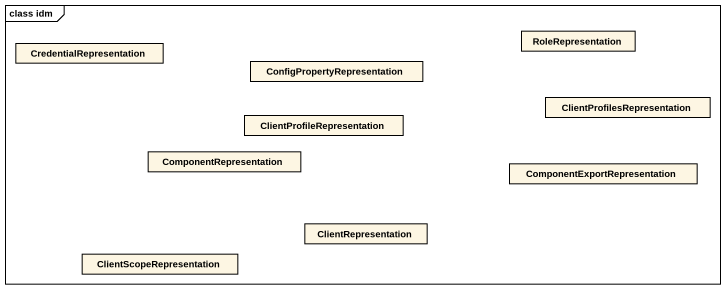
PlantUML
@startuml
mainframe class idm
hide circle
hide empty members
class CredentialRepresentation
class ConfigPropertyRepresentation
class RoleRepresentation
class ClientProfilesRepresentation
class ClientProfileRepresentation
class ComponentRepresentation
class "ComponentExportRepresentation" as ComponentExportRepresentatio
class ClientScopeRepresentation
class ClientRepresentation
@enduml
